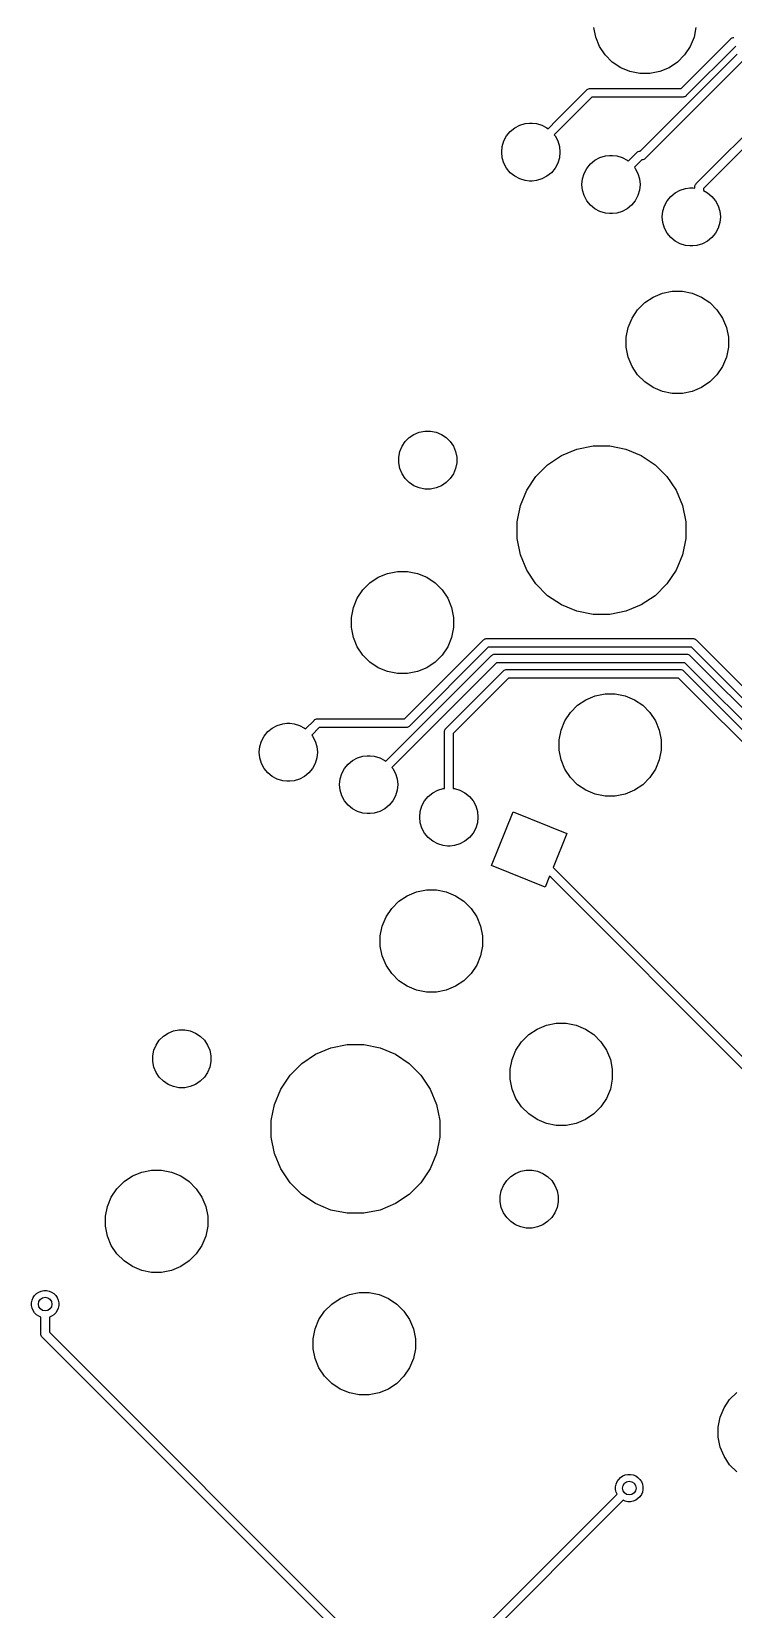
# Model space of a CAD drawing. Extents: x 0.3 to 11, y -13.3 to 4.6.
# Drawn here: x 2.954 to 3.765, y -4.232 to -2.408 of the extents above; entities that cross this region are included whole.
import ezdxf

# ---------------------------------------------------------------- set-up
doc = ezdxf.new("R2010")
doc.units = 0
doc.header["$MEASUREMENT"] = 0
doc.layers.add('BLACK', color=7, linetype='CONTINUOUS')

msp = doc.modelspace()

# ---------------------------------------------------------------- linework, layer by layer
at = {"layer": 'BLACK', "linetype": 'CONTINUOUS'}
for p, q in [((3.60615, -2.41469), (3.60388, -2.40328)), ((3.72199, -2.40328), (3.71972, -2.41469)), ((3.6106, -2.42544), (3.60615, -2.41469)), ((3.70485, -2.47374), (3.76219, -2.4164)), ((3.76797, -2.42476), (3.71063, -2.4821)), ((3.71972, -2.41469), (3.71527, -2.42544)), ((3.76219, -2.4164), (3.76235, -2.41621)), ((3.76235, -2.41621), (3.76254, -2.41605)), ((3.76254, -2.41605), (3.76311, -2.41559)), ((3.76311, -2.41559), (3.76398, -2.41512)), ((3.76398, -2.41512), (3.76492, -2.41484)), ((3.76492, -2.41484), (3.7659, -2.41474)), ((3.61706, -2.43511), (3.6106, -2.42544)), ((3.62529, -2.44333), (3.61706, -2.43511)), ((3.63496, -2.4498), (3.62529, -2.44333)), ((3.65752, -2.54635), (3.7696, -2.43428)), ((3.77538, -2.44264), (3.6633, -2.55471)), ((3.70058, -2.44333), (3.69091, -2.4498)), ((3.7088, -2.43511), (3.70058, -2.44333)), ((3.71527, -2.42544), (3.7088, -2.43511)), ((3.64571, -2.45425), (3.63496, -2.4498)), ((3.65712, -2.45652), (3.64571, -2.45425)), ((3.66875, -2.45652), (3.65712, -2.45652)), ((3.68016, -2.45425), (3.66875, -2.45652)), ((3.69091, -2.4498), (3.68016, -2.45425)), ((3.72223, -2.58369), (3.85377, -2.45215)), ((3.85955, -2.46051), (3.73059, -2.58947)), ((3.56118, -2.51018), (3.59598, -2.47538)), ((3.59598, -2.47538), (3.59614, -2.47519)), ((3.59614, -2.47519), (3.5969, -2.47456)), ((3.5969, -2.47456), (3.59777, -2.4741)), ((3.59777, -2.4741), (3.59871, -2.47381)), ((3.59871, -2.47381), (3.59944, -2.47374)), ((3.59944, -2.47374), (3.59969, -2.47372)), ((3.59969, -2.47372), (3.59993, -2.47374)), ((3.59993, -2.47374), (3.70485, -2.47374)), ((3.60176, -2.48374), (3.56825, -2.51725)), ((3.70668, -2.48374), (3.60176, -2.48374)), ((3.70692, -2.48376), (3.70668, -2.48374)), ((3.70717, -2.48374), (3.70692, -2.48376)), ((3.7079, -2.48367), (3.70717, -2.48374)), ((3.70885, -2.48338), (3.7079, -2.48367)), ((3.70972, -2.48292), (3.70885, -2.48338)), ((3.71048, -2.48229), (3.70972, -2.48292)), ((3.71063, -2.4821), (3.71048, -2.48229)), ((3.5124, -2.51939), (3.51821, -2.51628)), ((3.51821, -2.51628), (3.52452, -2.51437)), ((3.52452, -2.51437), (3.52943, -2.51389)), ((3.52943, -2.51389), (3.53272, -2.51389)), ((3.53272, -2.51389), (3.53764, -2.51437)), ((3.53764, -2.51437), (3.54395, -2.51628)), ((3.54395, -2.51628), (3.54976, -2.51939)), ((3.55097, -2.52039), (3.56118, -2.51018)), ((3.56118, -2.51018), (3.56118, -2.51018)), ((3.4981, -2.54079), (3.50001, -2.53448)), ((3.50001, -2.53448), (3.50312, -2.52867)), ((3.50312, -2.52867), (3.5073, -2.52357)), ((3.5073, -2.52357), (3.5124, -2.51939)), ((3.54976, -2.51939), (3.55097, -2.52039)), ((3.56825, -2.51725), (3.55804, -2.52746)), ((3.55804, -2.52746), (3.55904, -2.52867)), ((3.55904, -2.52867), (3.56214, -2.53448)), ((3.56214, -2.53448), (3.56406, -2.54079)), ((3.56825, -2.51725), (3.56825, -2.51725)), ((3.49745, -2.54735), (3.4981, -2.54079)), ((3.4981, -2.55391), (3.49745, -2.54735)), ((3.56406, -2.54079), (3.5647, -2.54735)), ((3.5647, -2.54735), (3.56406, -2.55391)), ((3.61093, -2.55374), (3.61724, -2.55183)), ((3.61724, -2.55183), (3.62215, -2.55135)), ((3.62215, -2.55135), (3.62544, -2.55135)), ((3.62544, -2.55135), (3.63036, -2.55183)), ((3.63036, -2.55183), (3.63666, -2.55374)), ((3.64369, -2.55785), (3.65355, -2.54799)), ((3.65355, -2.54799), (3.65371, -2.54779)), ((3.65371, -2.54779), (3.65447, -2.54717)), ((3.65447, -2.54717), (3.65534, -2.54671)), ((3.65534, -2.54671), (3.65628, -2.54642)), ((3.65628, -2.54642), (3.65677, -2.54637)), ((3.65677, -2.54637), (3.65726, -2.54632)), ((3.65726, -2.54632), (3.65751, -2.54635)), ((3.65751, -2.54635), (3.65752, -2.54635)), ((3.50001, -2.56022), (3.4981, -2.55391)), ((3.50312, -2.56603), (3.50001, -2.56022)), ((3.5073, -2.57113), (3.50312, -2.56603)), ((3.5124, -2.57531), (3.5073, -2.57113)), ((3.55486, -2.57113), (3.54976, -2.57531)), ((3.55904, -2.56603), (3.55486, -2.57113)), ((3.56214, -2.56022), (3.55904, -2.56603)), ((3.56406, -2.55391), (3.56214, -2.56022)), ((3.59273, -2.57194), (3.59584, -2.56613)), ((3.59584, -2.56613), (3.60002, -2.56103)), ((3.60002, -2.56103), (3.60511, -2.55685)), ((3.60511, -2.55685), (3.61093, -2.55374)), ((3.63666, -2.55374), (3.64248, -2.55685)), ((3.64248, -2.55685), (3.64369, -2.55785)), ((3.65933, -2.55635), (3.65076, -2.56492)), ((3.65076, -2.56492), (3.65176, -2.56613)), ((3.65176, -2.56613), (3.65486, -2.57194)), ((3.65935, -2.55635), (3.65933, -2.55635)), ((3.65959, -2.55637), (3.65935, -2.55635)), ((3.65984, -2.55635), (3.65959, -2.55637)), ((3.66058, -2.55627), (3.65984, -2.55635)), ((3.66152, -2.55599), (3.66058, -2.55627)), ((3.66239, -2.55552), (3.66152, -2.55599)), ((3.66315, -2.5549), (3.66239, -2.55552)), ((3.6633, -2.55471), (3.66315, -2.5549)), ((3.51821, -2.57842), (3.5124, -2.57531)), ((3.52452, -2.58033), (3.51821, -2.57842)), ((3.52943, -2.58082), (3.52452, -2.58033)), ((3.53272, -2.58082), (3.52943, -2.58082)), ((3.53764, -2.58033), (3.53272, -2.58082)), ((3.54395, -2.57842), (3.53764, -2.58033)), ((3.54976, -2.57531), (3.54395, -2.57842)), ((3.59017, -2.58481), (3.59082, -2.57825)), ((3.59082, -2.59137), (3.59017, -2.58481)), ((3.59082, -2.57825), (3.59273, -2.57194)), ((3.65486, -2.57194), (3.65678, -2.57825)), ((3.65678, -2.57825), (3.65742, -2.58481)), ((3.65742, -2.58481), (3.65678, -2.59137)), ((3.70365, -2.59121), (3.70995, -2.58929)), ((3.70995, -2.58929), (3.71487, -2.58881)), ((3.71487, -2.58881), (3.71816, -2.58881)), ((3.71816, -2.58881), (3.72059, -2.58905)), ((3.72057, -2.5874), (3.72066, -2.58642)), ((3.72059, -2.58765), (3.72057, -2.5874)), ((3.72059, -2.58905), (3.72059, -2.58765)), ((3.72066, -2.58642), (3.72095, -2.58548)), ((3.72095, -2.58548), (3.72134, -2.58476)), ((3.72134, -2.58476), (3.72141, -2.58461)), ((3.72141, -2.58461), (3.72204, -2.58385)), ((3.72204, -2.58385), (3.72223, -2.58369)), ((3.59273, -2.59768), (3.59082, -2.59137)), ((3.59584, -2.60349), (3.59273, -2.59768)), ((3.60002, -2.60859), (3.59584, -2.60349)), ((3.65176, -2.60349), (3.64757, -2.60859)), ((3.65486, -2.59768), (3.65176, -2.60349)), ((3.65678, -2.59137), (3.65486, -2.59768)), ((3.68545, -2.6094), (3.68856, -2.60359)), ((3.68856, -2.60359), (3.69274, -2.59849)), ((3.69274, -2.59849), (3.69783, -2.59431)), ((3.69783, -2.59431), (3.70365, -2.59121)), ((3.73059, -2.58947), (3.73059, -2.59185)), ((3.73059, -2.59185), (3.7352, -2.59431)), ((3.7352, -2.59431), (3.74029, -2.59849)), ((3.74029, -2.59849), (3.74447, -2.60359)), ((3.74447, -2.60359), (3.74758, -2.6094)), ((3.60511, -2.61277), (3.60002, -2.60859)), ((3.61093, -2.61588), (3.60511, -2.61277)), ((3.61724, -2.61779), (3.61093, -2.61588)), ((3.62215, -2.61828), (3.61724, -2.61779)), ((3.62544, -2.61828), (3.62215, -2.61828)), ((3.63036, -2.61779), (3.62544, -2.61828)), ((3.63666, -2.61588), (3.63036, -2.61779)), ((3.64248, -2.61277), (3.63666, -2.61588)), ((3.64757, -2.60859), (3.64248, -2.61277)), ((3.68289, -2.62227), (3.68353, -2.61571)), ((3.68353, -2.62883), (3.68289, -2.62227)), ((3.68353, -2.61571), (3.68545, -2.6094)), ((3.74758, -2.6094), (3.74949, -2.61571)), ((3.74949, -2.61571), (3.75014, -2.62227)), ((3.75014, -2.62227), (3.74949, -2.62883)), ((3.68545, -2.63514), (3.68353, -2.62883)), ((3.68856, -2.64095), (3.68545, -2.63514)), ((3.69274, -2.64605), (3.68856, -2.64095)), ((3.74447, -2.64095), (3.74029, -2.64605)), ((3.74758, -2.63514), (3.74447, -2.64095)), ((3.74949, -2.62883), (3.74758, -2.63514)), ((3.69783, -2.65023), (3.69274, -2.64605)), ((3.70365, -2.65334), (3.69783, -2.65023)), ((3.70995, -2.65525), (3.70365, -2.65334)), ((3.71487, -2.65574), (3.70995, -2.65525)), ((3.71816, -2.65574), (3.71487, -2.65574)), ((3.72307, -2.65525), (3.71816, -2.65574)), ((3.72938, -2.65334), (3.72307, -2.65525)), ((3.7352, -2.65023), (3.72938, -2.65334)), ((3.74029, -2.64605), (3.7352, -2.65023)), ((3.66275, -2.72129), (3.67243, -2.71482)), ((3.67243, -2.71482), (3.68317, -2.71037)), ((3.68317, -2.71037), (3.69458, -2.7081)), ((3.69458, -2.7081), (3.70622, -2.7081)), ((3.70622, -2.7081), (3.71763, -2.71037)), ((3.71763, -2.71037), (3.72837, -2.71482)), ((3.72837, -2.71482), (3.73804, -2.72129)), ((3.64807, -2.73918), (3.65453, -2.72951)), ((3.65453, -2.72951), (3.66275, -2.72129)), ((3.73804, -2.72129), (3.74627, -2.72951)), ((3.74627, -2.72951), (3.75273, -2.73918)), ((3.64134, -2.76134), (3.64361, -2.74993)), ((3.64361, -2.74993), (3.64807, -2.73918)), ((3.75273, -2.73918), (3.75719, -2.74993)), ((3.75719, -2.74993), (3.75945, -2.76134)), ((3.64134, -2.77297), (3.64134, -2.76134)), ((3.75945, -2.76134), (3.75945, -2.77297)), ((3.64361, -2.78438), (3.64134, -2.77297)), ((3.64807, -2.79513), (3.64361, -2.78438)), ((3.75719, -2.78438), (3.75273, -2.79513)), ((3.75945, -2.77297), (3.75719, -2.78438)), ((3.65453, -2.8048), (3.64807, -2.79513)), ((3.66275, -2.81303), (3.65453, -2.8048)), ((3.74627, -2.8048), (3.73804, -2.81303)), ((3.75273, -2.79513), (3.74627, -2.8048)), ((3.67243, -2.81949), (3.66275, -2.81303)), ((3.68317, -2.82394), (3.67243, -2.81949)), ((3.69458, -2.82621), (3.68317, -2.82394)), ((3.70622, -2.82621), (3.69458, -2.82621)), ((3.71763, -2.82394), (3.70622, -2.82621)), ((3.72837, -2.81949), (3.71763, -2.82394)), ((3.73804, -2.81303), (3.72837, -2.81949)), ((3.38586, -2.88188), (3.39052, -2.87722)), ((3.39052, -2.87722), (3.39601, -2.87355)), ((3.39601, -2.87355), (3.40211, -2.87102)), ((3.40211, -2.87102), (3.40858, -2.86974)), ((3.40858, -2.86974), (3.41518, -2.86974)), ((3.41518, -2.86974), (3.42165, -2.87102)), ((3.42165, -2.87102), (3.42775, -2.87355)), ((3.42775, -2.87355), (3.43323, -2.87722)), ((3.43323, -2.87722), (3.4379, -2.88188)), ((3.37838, -2.89994), (3.37967, -2.89347)), ((3.37967, -2.89347), (3.38219, -2.88737)), ((3.38219, -2.88737), (3.38586, -2.88188)), ((3.4379, -2.88188), (3.44157, -2.88737)), ((3.44157, -2.88737), (3.44409, -2.89347)), ((3.44409, -2.89347), (3.44538, -2.89994)), ((3.55053, -2.90867), (3.56649, -2.898)), ((3.56649, -2.898), (3.58422, -2.89066)), ((3.58422, -2.89066), (3.60305, -2.88691)), ((3.60305, -2.88691), (3.62224, -2.88691)), ((3.62224, -2.88691), (3.64107, -2.89066)), ((3.64107, -2.89066), (3.6588, -2.898)), ((3.6588, -2.898), (3.67476, -2.90867)), ((3.37838, -2.90654), (3.37838, -2.89994)), ((3.37967, -2.91301), (3.37838, -2.90654)), ((3.38219, -2.9191), (3.37967, -2.91301)), ((3.44409, -2.91301), (3.44157, -2.9191)), ((3.44538, -2.90654), (3.44409, -2.91301)), ((3.44538, -2.89994), (3.44538, -2.90654)), ((3.53696, -2.92224), (3.55053, -2.90867)), ((3.67476, -2.90867), (3.68833, -2.92224)), ((3.38586, -2.92459), (3.38219, -2.9191)), ((3.39052, -2.92926), (3.38586, -2.92459)), ((3.39601, -2.93292), (3.39052, -2.92926)), ((3.40211, -2.93545), (3.39601, -2.93292)), ((3.40858, -2.93674), (3.40211, -2.93545)), ((3.42165, -2.93545), (3.41518, -2.93674)), ((3.42775, -2.93292), (3.42165, -2.93545)), ((3.43323, -2.92926), (3.42775, -2.93292)), ((3.4379, -2.92459), (3.43323, -2.92926)), ((3.44157, -2.9191), (3.4379, -2.92459)), ((3.5263, -2.9382), (3.53696, -2.92224)), ((3.68833, -2.92224), (3.699, -2.9382)), ((3.41518, -2.93674), (3.40858, -2.93674)), ((3.51895, -2.95593), (3.5263, -2.9382)), ((3.699, -2.9382), (3.70634, -2.95593)), ((3.51521, -2.97476), (3.51895, -2.95593)), ((3.70634, -2.95593), (3.71009, -2.97476)), ((3.51521, -2.99395), (3.51521, -2.97476)), ((3.71009, -2.97476), (3.71009, -2.99395)), ((3.51895, -3.01277), (3.51521, -2.99395)), ((3.71009, -2.99395), (3.70634, -3.01277)), ((3.5263, -3.03051), (3.51895, -3.01277)), ((3.70634, -3.01277), (3.699, -3.03051)), ((3.33684, -3.05338), (3.34507, -3.04515)), ((3.34507, -3.04515), (3.35474, -3.03869)), ((3.35474, -3.03869), (3.36549, -3.03424)), ((3.36549, -3.03424), (3.3769, -3.03197)), ((3.3769, -3.03197), (3.38853, -3.03197)), ((3.38853, -3.03197), (3.39994, -3.03424)), ((3.39994, -3.03424), (3.41069, -3.03869)), ((3.41069, -3.03869), (3.42036, -3.04515)), ((3.42036, -3.04515), (3.42859, -3.05338)), ((3.53696, -3.04647), (3.5263, -3.03051)), ((3.699, -3.03051), (3.68833, -3.04647)), ((3.32593, -3.0738), (3.33038, -3.06305)), ((3.33038, -3.06305), (3.33684, -3.05338)), ((3.42859, -3.05338), (3.43505, -3.06305)), ((3.43505, -3.06305), (3.4395, -3.0738)), ((3.55053, -3.06004), (3.53696, -3.04647)), ((3.56649, -3.0707), (3.55053, -3.06004)), ((3.67476, -3.06004), (3.6588, -3.0707)), ((3.68833, -3.04647), (3.67476, -3.06004)), ((3.32366, -3.08521), (3.32593, -3.0738)), ((3.4395, -3.0738), (3.44177, -3.08521)), ((3.58422, -3.07805), (3.56649, -3.0707)), ((3.60305, -3.08179), (3.58422, -3.07805)), ((3.62224, -3.08179), (3.60305, -3.08179)), ((3.64107, -3.07805), (3.62224, -3.08179)), ((3.6588, -3.0707), (3.64107, -3.07805)), ((3.32366, -3.09684), (3.32366, -3.08521)), ((3.32593, -3.10825), (3.32366, -3.09684)), ((3.44177, -3.09684), (3.4395, -3.10825)), ((3.44177, -3.08521), (3.44177, -3.09684)), ((3.33038, -3.119), (3.32593, -3.10825)), ((3.38497, -3.20245), (3.47613, -3.11128)), ((3.4395, -3.10825), (3.43505, -3.119)), ((3.47613, -3.11128), (3.47629, -3.11109)), ((3.47629, -3.11109), (3.47705, -3.11047)), ((3.47705, -3.11047), (3.47792, -3.11)), ((3.47792, -3.11), (3.47886, -3.10972)), ((3.47886, -3.10972), (3.4796, -3.10964)), ((3.4796, -3.10964), (3.47984, -3.10962)), ((3.4796, -3.10964), (3.4796, -3.10964)), ((3.47984, -3.10962), (3.48009, -3.10964)), ((3.48009, -3.10964), (3.7185, -3.10964)), ((3.7185, -3.10964), (3.71874, -3.10962)), ((3.71874, -3.10962), (3.71899, -3.10964)), ((3.71899, -3.10964), (3.71972, -3.10972)), ((3.71972, -3.10972), (3.72067, -3.11)), ((3.72067, -3.11), (3.72154, -3.11047)), ((3.72154, -3.11047), (3.7223, -3.11109)), ((3.7223, -3.11109), (3.72245, -3.11128)), ((3.72245, -3.11128), (4.1616, -3.55043)), ((3.33684, -3.12867), (3.33038, -3.119)), ((3.34507, -3.1369), (3.33684, -3.12867)), ((3.37368, -3.2412), (3.48572, -3.12916)), ((3.48191, -3.11964), (3.39075, -3.21081)), ((3.42859, -3.12867), (3.42036, -3.1369)), ((3.43505, -3.119), (3.42859, -3.12867)), ((3.71667, -3.11964), (3.48191, -3.11964)), ((3.48572, -3.12916), (3.48588, -3.12897)), ((3.48588, -3.12897), (3.48664, -3.12834)), ((3.48664, -3.12834), (3.48751, -3.12788)), ((3.48751, -3.12788), (3.48845, -3.12759)), ((3.48845, -3.12759), (3.48919, -3.12752)), ((3.48919, -3.12752), (3.48943, -3.1275)), ((3.48943, -3.1275), (3.48968, -3.12752)), ((3.48968, -3.12752), (3.7111, -3.12752)), ((3.7111, -3.12752), (3.71134, -3.1275)), ((3.71134, -3.1275), (3.71159, -3.12752)), ((3.71159, -3.12752), (3.71232, -3.12759)), ((3.71232, -3.12759), (3.71326, -3.12788)), ((3.71326, -3.12788), (3.71413, -3.12834)), ((3.71413, -3.12834), (3.71489, -3.12897)), ((3.71489, -3.12897), (3.71505, -3.12916)), ((3.71505, -3.12916), (4.1542, -3.56831)), ((4.15582, -3.55879), (3.71667, -3.11964)), ((3.35474, -3.14336), (3.34507, -3.1369)), ((3.36549, -3.14781), (3.35474, -3.14336)), ((3.3769, -3.15008), (3.36549, -3.14781)), ((3.38853, -3.15008), (3.3769, -3.15008)), ((3.4915, -3.13752), (3.38075, -3.24827)), ((3.39994, -3.14781), (3.38853, -3.15008)), ((3.41069, -3.14336), (3.39994, -3.14781)), ((3.42036, -3.1369), (3.41069, -3.14336)), ((3.43294, -3.21354), (3.49944, -3.14703)), ((3.70927, -3.13752), (3.4915, -3.13752)), ((3.49944, -3.14703), (3.4996, -3.14684)), ((3.4996, -3.14684), (3.50036, -3.14622)), ((3.50036, -3.14622), (3.50123, -3.14575)), ((3.50123, -3.14575), (3.50217, -3.14547)), ((3.50217, -3.14547), (3.5029, -3.14539)), ((3.5029, -3.14539), (3.50315, -3.14537)), ((3.5029, -3.14539), (3.5029, -3.14539)), ((3.50315, -3.14537), (3.50339, -3.14539)), ((3.50339, -3.14539), (3.70369, -3.14539)), ((3.70369, -3.14539), (3.70394, -3.14537)), ((3.70394, -3.14537), (3.70418, -3.14539)), ((3.70418, -3.14539), (3.70492, -3.14547)), ((3.70492, -3.14547), (3.70586, -3.14575)), ((3.70586, -3.14575), (3.70673, -3.14622)), ((3.70673, -3.14622), (3.70749, -3.14684)), ((3.70749, -3.14684), (3.70765, -3.14703)), ((3.70765, -3.14703), (4.1468, -3.58618)), ((4.14842, -3.57667), (3.70927, -3.13752)), ((3.50522, -3.15539), (3.4413, -3.21932)), ((3.70187, -3.15539), (3.50522, -3.15539)), ((4.14101, -3.59454), (3.70187, -3.15539)), ((3.57688, -3.19495), (3.58511, -3.18672)), ((3.58511, -3.18672), (3.59478, -3.18026)), ((3.59478, -3.18026), (3.60553, -3.17581)), ((3.60553, -3.17581), (3.61694, -3.17354)), ((3.61694, -3.17354), (3.62857, -3.17354)), ((3.62857, -3.17354), (3.63998, -3.17581)), ((3.63998, -3.17581), (3.65073, -3.18026)), ((3.65073, -3.18026), (3.6604, -3.18672)), ((3.6604, -3.18672), (3.66862, -3.19495)), ((3.23799, -3.20985), (3.2443, -3.20793)), ((3.2443, -3.20793), (3.24922, -3.20745)), ((3.24922, -3.20745), (3.2525, -3.20745)), ((3.2525, -3.20745), (3.25742, -3.20793)), ((3.25742, -3.20793), (3.26373, -3.20985)), ((3.27075, -3.21395), (3.28062, -3.20409)), ((3.28062, -3.20409), (3.28077, -3.2039)), ((3.28077, -3.2039), (3.28153, -3.20327)), ((3.28153, -3.20327), (3.2824, -3.20281)), ((3.2824, -3.20281), (3.28334, -3.20252)), ((3.28334, -3.20252), (3.28392, -3.20247)), ((3.28392, -3.20247), (3.28432, -3.20243)), ((3.28432, -3.20243), (3.28457, -3.20245)), ((3.28457, -3.20245), (3.38497, -3.20245)), ((3.56597, -3.21537), (3.57042, -3.20462)), ((3.57042, -3.20462), (3.57688, -3.19495)), ((3.66862, -3.19495), (3.67509, -3.20462)), ((3.67509, -3.20462), (3.67954, -3.21537)), ((3.21979, -3.22805), (3.2229, -3.22223)), ((3.2229, -3.22223), (3.22708, -3.21714)), ((3.22708, -3.21714), (3.23218, -3.21295)), ((3.23218, -3.21295), (3.23799, -3.20985)), ((3.26373, -3.20985), (3.26954, -3.21295)), ((3.26954, -3.21295), (3.27075, -3.21395)), ((3.2864, -3.21245), (3.27783, -3.22102)), ((3.27783, -3.22102), (3.27882, -3.22223)), ((3.27882, -3.22223), (3.28193, -3.22805)), ((3.38679, -3.21245), (3.2864, -3.21245)), ((3.38704, -3.21247), (3.38679, -3.21245)), ((3.38728, -3.21245), (3.38704, -3.21247)), ((3.38802, -3.21238), (3.38728, -3.21245)), ((3.38896, -3.21209), (3.38802, -3.21238)), ((3.38983, -3.21163), (3.38896, -3.21209)), ((3.39059, -3.211), (3.38983, -3.21163)), ((3.39075, -3.21081), (3.39059, -3.211)), ((3.43127, -3.21725), (3.43137, -3.21627)), ((3.4313, -3.21749), (3.43127, -3.21725)), ((3.4313, -3.26826), (3.4313, -3.21749)), ((3.43137, -3.21627), (3.43166, -3.21532)), ((3.43166, -3.21532), (3.43194, -3.2148)), ((3.43194, -3.2148), (3.43212, -3.21445)), ((3.43212, -3.21445), (3.43274, -3.21369)), ((3.43274, -3.21369), (3.43294, -3.21354)), ((3.4413, -3.21932), (3.4413, -3.2827)), ((3.5637, -3.22678), (3.56597, -3.21537)), ((3.5637, -3.23841), (3.5637, -3.22678)), ((3.67954, -3.21537), (3.68181, -3.22678)), ((3.68181, -3.22678), (3.68181, -3.23841)), ((3.21723, -3.24091), (3.21788, -3.23435)), ((3.21788, -3.24747), (3.21723, -3.24091)), ((3.21788, -3.23435), (3.21979, -3.22805)), ((3.28193, -3.22805), (3.28384, -3.23435)), ((3.28384, -3.23435), (3.28449, -3.24091)), ((3.28449, -3.24091), (3.28384, -3.24747)), ((3.33071, -3.24731), (3.33702, -3.24539)), ((3.33702, -3.24539), (3.34193, -3.24491)), ((3.34193, -3.24491), (3.34522, -3.24491)), ((3.34522, -3.24491), (3.35014, -3.24539)), ((3.35014, -3.24539), (3.35645, -3.24731)), ((3.36347, -3.25141), (3.37368, -3.2412)), ((3.37368, -3.2412), (3.37368, -3.2412)), ((3.56597, -3.24982), (3.5637, -3.23841)), ((3.68181, -3.23841), (3.67954, -3.24982)), ((3.21979, -3.25378), (3.21788, -3.24747)), ((3.2229, -3.2596), (3.21979, -3.25378)), ((3.22708, -3.26469), (3.2229, -3.2596)), ((3.27882, -3.2596), (3.27464, -3.26469)), ((3.28193, -3.25378), (3.27882, -3.2596)), ((3.28384, -3.24747), (3.28193, -3.25378)), ((3.31251, -3.26551), (3.31562, -3.25969)), ((3.31562, -3.25969), (3.3198, -3.2546)), ((3.3198, -3.2546), (3.3249, -3.25042)), ((3.3249, -3.25042), (3.33071, -3.24731)), ((3.35645, -3.24731), (3.36226, -3.25042)), ((3.36226, -3.25042), (3.36347, -3.25141)), ((3.38075, -3.24827), (3.37054, -3.25848)), ((3.37054, -3.25848), (3.37154, -3.25969)), ((3.37154, -3.25969), (3.37465, -3.26551)), ((3.38075, -3.24827), (3.38075, -3.24827)), ((3.57042, -3.26056), (3.56597, -3.24982)), ((3.57688, -3.27024), (3.57042, -3.26056)), ((3.67509, -3.26056), (3.66862, -3.27024)), ((3.67954, -3.24982), (3.67509, -3.26056)), ((3.23218, -3.26887), (3.22708, -3.26469)), ((3.23799, -3.27198), (3.23218, -3.26887)), ((3.2443, -3.27389), (3.23799, -3.27198)), ((3.24922, -3.27438), (3.2443, -3.27389)), ((3.2525, -3.27438), (3.24922, -3.27438)), ((3.25742, -3.27389), (3.2525, -3.27438)), ((3.26373, -3.27198), (3.25742, -3.27389)), ((3.26954, -3.26887), (3.26373, -3.27198)), ((3.27464, -3.26469), (3.26954, -3.26887)), ((3.30995, -3.27837), (3.3106, -3.27181)), ((3.3106, -3.28493), (3.30995, -3.27837)), ((3.3106, -3.27181), (3.31251, -3.26551)), ((3.37465, -3.26551), (3.37656, -3.27181)), ((3.37656, -3.27181), (3.37721, -3.27837)), ((3.37721, -3.27837), (3.37656, -3.28493)), ((3.4313, -3.2827), (3.4313, -3.26826)), ((3.4313, -3.26826), (3.4313, -3.26826)), ((3.58511, -3.27846), (3.57688, -3.27024)), ((3.59478, -3.28493), (3.58511, -3.27846)), ((3.6604, -3.27846), (3.65073, -3.28493)), ((3.66862, -3.27024), (3.6604, -3.27846)), ((3.31251, -3.29124), (3.3106, -3.28493)), ((3.31562, -3.29706), (3.31251, -3.29124)), ((3.3198, -3.30215), (3.31562, -3.29706)), ((3.37154, -3.29706), (3.36736, -3.30215)), ((3.37465, -3.29124), (3.37154, -3.29706)), ((3.37656, -3.28493), (3.37465, -3.29124)), ((3.40523, -3.30297), (3.40834, -3.29715)), ((3.40834, -3.29715), (3.41252, -3.29206)), ((3.41252, -3.29206), (3.41762, -3.28788)), ((3.41762, -3.28788), (3.42343, -3.28477)), ((3.42343, -3.28477), (3.42974, -3.28285)), ((3.42974, -3.28285), (3.4313, -3.2827)), ((3.4413, -3.2827), (3.44286, -3.28285)), ((3.44286, -3.28285), (3.44917, -3.28477)), ((3.44917, -3.28477), (3.45498, -3.28788)), ((3.45498, -3.28788), (3.46007, -3.29206)), ((3.46007, -3.29206), (3.46426, -3.29715)), ((3.46426, -3.29715), (3.46736, -3.30297)), ((3.60553, -3.28938), (3.59478, -3.28493)), ((3.61694, -3.29165), (3.60553, -3.28938)), ((3.62857, -3.29165), (3.61694, -3.29165)), ((3.63998, -3.28938), (3.62857, -3.29165)), ((3.65073, -3.28493), (3.63998, -3.28938)), ((3.3249, -3.30633), (3.3198, -3.30215)), ((3.33071, -3.30944), (3.3249, -3.30633)), ((3.33702, -3.31135), (3.33071, -3.30944)), ((3.34193, -3.31184), (3.33702, -3.31135)), ((3.34522, -3.31184), (3.34193, -3.31184)), ((3.35014, -3.31135), (3.34522, -3.31184)), ((3.35645, -3.30944), (3.35014, -3.31135)), ((3.36226, -3.30633), (3.35645, -3.30944)), ((3.36736, -3.30215), (3.36226, -3.30633)), ((3.40267, -3.31584), (3.40332, -3.30927)), ((3.40332, -3.3224), (3.40267, -3.31584)), ((3.40332, -3.30927), (3.40523, -3.30297)), ((3.46736, -3.30297), (3.46928, -3.30927)), ((3.46928, -3.30927), (3.46992, -3.31584)), ((3.46992, -3.31584), (3.46928, -3.3224)), ((3.48545, -3.37179), (3.51052, -3.30973)), ((3.51052, -3.30973), (3.57258, -3.3348)), ((3.40523, -3.3287), (3.40332, -3.3224)), ((3.40834, -3.33452), (3.40523, -3.3287)), ((3.41252, -3.33961), (3.40834, -3.33452)), ((3.46426, -3.33452), (3.46007, -3.33961)), ((3.46736, -3.3287), (3.46426, -3.33452)), ((3.46928, -3.3224), (3.46736, -3.3287)), ((3.57258, -3.3348), (3.55676, -3.37397)), ((3.41762, -3.34379), (3.41252, -3.33961)), ((3.42343, -3.3469), (3.41762, -3.34379)), ((3.42974, -3.34882), (3.42343, -3.3469)), ((3.43465, -3.3493), (3.42974, -3.34882)), ((3.43794, -3.3493), (3.43465, -3.3493)), ((3.44286, -3.34882), (3.43794, -3.3493)), ((3.44917, -3.3469), (3.44286, -3.34882)), ((3.45498, -3.34379), (3.44917, -3.3469)), ((3.46007, -3.33961), (3.45498, -3.34379)), ((3.54751, -3.39686), (3.48545, -3.37179)), ((3.55269, -3.38404), (3.54751, -3.39686)), ((3.55414, -3.3855), (3.55269, -3.38404)), ((3.78107, -3.61242), (3.55414, -3.3855)), ((3.55414, -3.3855), (3.55414, -3.3855)), ((3.55676, -3.37397), (3.56121, -3.37842)), ((3.56121, -3.37842), (3.56122, -3.37842)), ((3.56122, -3.37842), (3.78685, -3.60406)), ((3.37852, -3.41323), (3.38819, -3.40676)), ((3.38819, -3.40676), (3.39894, -3.40231)), ((3.39894, -3.40231), (3.41035, -3.40004)), ((3.41035, -3.40004), (3.42198, -3.40004)), ((3.42198, -3.40004), (3.43339, -3.40231)), ((3.43339, -3.40231), (3.44414, -3.40676)), ((3.44414, -3.40676), (3.45381, -3.41323)), ((3.36383, -3.43112), (3.3703, -3.42145)), ((3.3703, -3.42145), (3.37852, -3.41323)), ((3.45381, -3.41323), (3.46204, -3.42145)), ((3.46204, -3.42145), (3.4685, -3.43112)), ((3.35711, -3.45328), (3.35938, -3.44187)), ((3.35938, -3.44187), (3.36383, -3.43112)), ((3.4685, -3.43112), (3.47295, -3.44187)), ((3.47295, -3.44187), (3.47522, -3.45328)), ((3.35711, -3.46491), (3.35711, -3.45328)), ((3.47522, -3.45328), (3.47522, -3.46491)), ((3.35938, -3.47632), (3.35711, -3.46491)), ((3.36383, -3.48707), (3.35938, -3.47632)), ((3.47295, -3.47632), (3.4685, -3.48707)), ((3.47522, -3.46491), (3.47295, -3.47632)), ((3.3703, -3.49674), (3.36383, -3.48707)), ((3.37852, -3.50497), (3.3703, -3.49674)), ((3.46204, -3.49674), (3.45381, -3.50497)), ((3.4685, -3.48707), (3.46204, -3.49674)), ((3.38819, -3.51143), (3.37852, -3.50497)), ((3.39894, -3.51588), (3.38819, -3.51143)), ((3.41035, -3.51815), (3.39894, -3.51588)), ((3.42198, -3.51815), (3.41035, -3.51815)), ((3.43339, -3.51588), (3.42198, -3.51815)), ((3.44414, -3.51143), (3.43339, -3.51588)), ((3.45381, -3.50497), (3.44414, -3.51143)), ((3.54901, -3.55636), (3.56042, -3.55409)), ((3.56042, -3.55409), (3.57205, -3.55409)), ((3.57205, -3.55409), (3.58346, -3.55636)), ((3.09796, -3.57931), (3.10162, -3.57382)), ((3.10162, -3.57382), (3.10629, -3.56916)), ((3.10629, -3.56916), (3.11178, -3.56549)), ((3.11178, -3.56549), (3.11787, -3.56296)), ((3.11787, -3.56296), (3.12435, -3.56168)), ((3.12435, -3.56168), (3.13095, -3.56168)), ((3.13095, -3.56168), (3.13742, -3.56296)), ((3.13742, -3.56296), (3.14351, -3.56549)), ((3.14351, -3.56549), (3.149, -3.56916)), ((3.149, -3.56916), (3.15367, -3.57382)), ((3.15367, -3.57382), (3.15733, -3.57931)), ((3.52037, -3.5755), (3.52859, -3.56728)), ((3.52859, -3.56728), (3.53826, -3.56081)), ((3.53826, -3.56081), (3.54901, -3.55636)), ((3.58346, -3.55636), (3.59421, -3.56081)), ((3.59421, -3.56081), (3.60388, -3.56728)), ((3.60388, -3.56728), (3.61211, -3.5755)), ((3.09415, -3.59188), (3.09543, -3.58541)), ((3.09415, -3.59848), (3.09415, -3.59188)), ((3.09543, -3.58541), (3.09796, -3.57931)), ((3.15733, -3.57931), (3.15986, -3.58541)), ((3.15986, -3.58541), (3.16115, -3.59188)), ((3.16115, -3.59188), (3.16115, -3.59848)), ((3.2663, -3.60061), (3.28226, -3.58994)), ((3.28226, -3.58994), (3.29999, -3.5826)), ((3.29999, -3.5826), (3.31882, -3.57885)), ((3.31882, -3.57885), (3.33801, -3.57885)), ((3.33801, -3.57885), (3.35684, -3.5826)), ((3.35684, -3.5826), (3.37457, -3.58994)), ((3.37457, -3.58994), (3.39053, -3.60061)), ((3.50945, -3.59592), (3.5139, -3.58517)), ((3.5139, -3.58517), (3.52037, -3.5755)), ((3.61211, -3.5755), (3.61857, -3.58517)), ((3.61857, -3.58517), (3.62302, -3.59592)), ((3.09543, -3.60495), (3.09415, -3.59848)), ((3.09796, -3.61105), (3.09543, -3.60495)), ((3.15986, -3.60495), (3.15733, -3.61105)), ((3.16115, -3.59848), (3.15986, -3.60495)), ((3.25273, -3.61418), (3.2663, -3.60061)), ((3.39053, -3.60061), (3.4041, -3.61418)), ((3.50718, -3.60733), (3.50945, -3.59592)), ((3.50718, -3.61896), (3.50718, -3.60733)), ((3.62302, -3.59592), (3.62529, -3.60733)), ((3.62529, -3.60733), (3.62529, -3.61896)), ((3.10162, -3.61653), (3.09796, -3.61105)), ((3.10629, -3.6212), (3.10162, -3.61653)), ((3.11178, -3.62486), (3.10629, -3.6212)), ((3.11787, -3.62739), (3.11178, -3.62486)), ((3.12435, -3.62868), (3.11787, -3.62739)), ((3.13095, -3.62868), (3.12435, -3.62868)), ((3.13742, -3.62739), (3.13095, -3.62868)), ((3.14351, -3.62486), (3.13742, -3.62739)), ((3.149, -3.6212), (3.14351, -3.62486)), ((3.15367, -3.61653), (3.149, -3.6212)), ((3.15733, -3.61105), (3.15367, -3.61653)), ((3.24206, -3.63014), (3.25273, -3.61418)), ((3.4041, -3.61418), (3.41477, -3.63014)), ((3.50945, -3.63037), (3.50718, -3.61896)), ((3.62529, -3.61896), (3.62302, -3.63037)), ((3.23472, -3.64787), (3.24206, -3.63014)), ((3.41477, -3.63014), (3.42211, -3.64787)), ((3.5139, -3.64112), (3.50945, -3.63037)), ((3.52037, -3.65079), (3.5139, -3.64112)), ((3.61857, -3.64112), (3.61211, -3.65079)), ((3.62302, -3.63037), (3.61857, -3.64112)), ((3.23097, -3.6667), (3.23472, -3.64787)), ((3.42211, -3.64787), (3.42586, -3.6667)), ((3.52859, -3.65902), (3.52037, -3.65079)), ((3.53826, -3.66548), (3.52859, -3.65902)), ((3.60388, -3.65902), (3.59421, -3.66548)), ((3.61211, -3.65079), (3.60388, -3.65902)), ((3.23097, -3.68589), (3.23097, -3.6667)), ((3.42586, -3.6667), (3.42586, -3.68589)), ((3.54901, -3.66993), (3.53826, -3.66548)), ((3.56042, -3.6722), (3.54901, -3.66993)), ((3.57205, -3.6722), (3.56042, -3.6722)), ((3.58346, -3.66993), (3.57205, -3.6722)), ((3.59421, -3.66548), (3.58346, -3.66993)), ((3.23472, -3.70472), (3.23097, -3.68589)), ((3.42586, -3.68589), (3.42211, -3.70472)), ((3.24206, -3.72245), (3.23472, -3.70472)), ((3.42211, -3.70472), (3.41477, -3.72245)), ((3.05261, -3.74532), (3.06084, -3.73709)), ((3.06084, -3.73709), (3.07051, -3.73063)), ((3.07051, -3.73063), (3.08126, -3.72618)), ((3.08126, -3.72618), (3.09267, -3.72391)), ((3.09267, -3.72391), (3.1043, -3.72391)), ((3.1043, -3.72391), (3.11571, -3.72618)), ((3.11571, -3.72618), (3.12646, -3.73063)), ((3.12646, -3.73063), (3.13613, -3.73709)), ((3.13613, -3.73709), (3.14435, -3.74532)), ((3.25273, -3.73841), (3.24206, -3.72245)), ((3.41477, -3.72245), (3.4041, -3.73841)), ((3.49949, -3.74154), (3.50316, -3.73605)), ((3.50316, -3.73605), (3.50783, -3.73139)), ((3.50783, -3.73139), (3.51331, -3.72772)), ((3.51331, -3.72772), (3.51941, -3.7252)), ((3.51941, -3.7252), (3.52588, -3.72391)), ((3.52588, -3.72391), (3.53248, -3.72391)), ((3.53248, -3.72391), (3.53895, -3.7252)), ((3.53895, -3.7252), (3.54505, -3.72772)), ((3.54505, -3.72772), (3.55054, -3.73139)), ((3.55054, -3.73139), (3.5552, -3.73605)), ((3.5552, -3.73605), (3.55887, -3.74154)), ((3.0417, -3.76574), (3.04615, -3.75499)), ((3.04615, -3.75499), (3.05261, -3.74532)), ((3.14435, -3.74532), (3.15082, -3.75499)), ((3.15082, -3.75499), (3.15527, -3.76574)), ((3.2663, -3.75198), (3.25273, -3.73841)), ((3.28226, -3.76264), (3.2663, -3.75198)), ((3.39053, -3.75198), (3.37457, -3.76264)), ((3.4041, -3.73841), (3.39053, -3.75198)), ((3.49568, -3.75411), (3.49697, -3.74764)), ((3.49568, -3.76071), (3.49568, -3.75411)), ((3.49697, -3.74764), (3.49949, -3.74154)), ((3.55887, -3.74154), (3.56139, -3.74764)), ((3.56139, -3.74764), (3.56268, -3.75411)), ((3.56268, -3.75411), (3.56268, -3.76071)), ((3.03943, -3.77715), (3.0417, -3.76574)), ((3.15527, -3.76574), (3.15754, -3.77715)), ((3.29999, -3.76999), (3.28226, -3.76264)), ((3.31882, -3.77373), (3.29999, -3.76999)), ((3.33801, -3.77373), (3.31882, -3.77373)), ((3.35684, -3.76999), (3.33801, -3.77373)), ((3.37457, -3.76264), (3.35684, -3.76999)), ((3.49697, -3.76718), (3.49568, -3.76071)), ((3.49949, -3.77328), (3.49697, -3.76718)), ((3.50316, -3.77876), (3.49949, -3.77328)), ((3.55887, -3.77328), (3.5552, -3.77876)), ((3.56139, -3.76718), (3.55887, -3.77328)), ((3.56268, -3.76071), (3.56139, -3.76718)), ((3.03943, -3.78878), (3.03943, -3.77715)), ((3.0417, -3.80019), (3.03943, -3.78878)), ((3.15754, -3.78878), (3.15527, -3.80019)), ((3.15754, -3.77715), (3.15754, -3.78878)), ((3.50783, -3.78343), (3.50316, -3.77876)), ((3.51331, -3.7871), (3.50783, -3.78343)), ((3.51941, -3.78962), (3.51331, -3.7871)), ((3.52588, -3.79091), (3.51941, -3.78962)), ((3.53248, -3.79091), (3.52588, -3.79091)), ((3.53895, -3.78962), (3.53248, -3.79091)), ((3.54505, -3.7871), (3.53895, -3.78962)), ((3.55054, -3.78343), (3.54505, -3.7871)), ((3.5552, -3.77876), (3.55054, -3.78343)), ((3.04615, -3.81094), (3.0417, -3.80019)), ((3.05261, -3.82061), (3.04615, -3.81094)), ((3.15082, -3.81094), (3.14435, -3.82061)), ((3.15527, -3.80019), (3.15082, -3.81094)), ((3.06084, -3.82884), (3.05261, -3.82061)), ((3.07051, -3.8353), (3.06084, -3.82884)), ((3.13613, -3.82884), (3.12646, -3.8353)), ((3.14435, -3.82061), (3.13613, -3.82884)), ((3.08126, -3.83975), (3.07051, -3.8353)), ((3.09267, -3.84202), (3.08126, -3.83975)), ((3.1043, -3.84202), (3.09267, -3.84202)), ((3.11571, -3.83975), (3.1043, -3.84202)), ((3.12646, -3.8353), (3.11571, -3.83975)), ((2.95965, -3.86651), (2.96223, -3.86478)), ((2.96223, -3.86478), (2.96509, -3.8636)), ((2.96509, -3.8636), (2.96813, -3.86299)), ((2.96813, -3.86299), (2.97124, -3.86299)), ((2.97124, -3.86299), (2.97428, -3.8636)), ((2.97428, -3.8636), (2.97714, -3.86478)), ((2.97714, -3.86478), (2.97972, -3.86651)), ((3.32129, -3.86775), (3.3327, -3.86548)), ((3.3327, -3.86548), (3.34434, -3.86548)), ((3.34434, -3.86548), (3.35575, -3.86775)), ((2.95394, -3.87719), (2.95454, -3.87415)), ((2.95394, -3.88029), (2.95394, -3.87719)), ((2.95454, -3.88333), (2.95394, -3.88029)), ((2.95454, -3.87415), (2.95573, -3.87128)), ((2.95573, -3.8862), (2.95454, -3.88333)), ((2.95573, -3.87128), (2.95745, -3.8687)), ((2.95745, -3.8687), (2.95965, -3.86651)), ((2.97972, -3.86651), (2.98192, -3.8687)), ((2.98192, -3.8687), (2.98364, -3.87128)), ((2.98364, -3.87128), (2.98483, -3.87415)), ((2.98483, -3.88333), (2.98364, -3.8862)), ((2.98483, -3.87415), (2.98543, -3.87719)), ((2.98543, -3.88029), (2.98483, -3.88333)), ((2.98543, -3.87719), (2.98543, -3.88029)), ((3.29265, -3.88689), (3.30087, -3.87866)), ((3.30087, -3.87866), (3.31055, -3.8722)), ((3.31055, -3.8722), (3.32129, -3.86775)), ((3.35575, -3.86775), (3.36649, -3.8722)), ((3.36649, -3.8722), (3.37617, -3.87866)), ((3.37617, -3.87866), (3.38439, -3.88689)), ((2.95745, -3.88878), (2.95573, -3.8862)), ((2.95965, -3.89097), (2.95745, -3.88878)), ((2.96223, -3.8927), (2.95965, -3.89097)), ((2.96469, -3.89371), (2.96223, -3.8927)), ((2.96469, -3.90126), (2.96469, -3.89371)), ((2.96469, -3.91298), (2.96469, -3.90126)), ((2.96469, -3.90126), (2.96469, -3.90126)), ((2.97714, -3.8927), (2.97469, -3.89371)), ((2.97469, -3.89371), (2.97469, -3.91116)), ((2.97972, -3.89097), (2.97714, -3.8927)), ((2.98192, -3.88878), (2.97972, -3.89097)), ((2.98364, -3.8862), (2.98192, -3.88878)), ((3.28173, -3.90731), (3.28619, -3.89656)), ((3.28619, -3.89656), (3.29265, -3.88689)), ((3.38439, -3.88689), (3.39085, -3.89656)), ((3.39085, -3.89656), (3.39531, -3.90731)), ((2.96466, -3.91323), (2.96469, -3.91298)), ((2.96469, -3.91347), (2.96466, -3.91323)), ((2.96476, -3.91421), (2.96469, -3.91347)), ((2.96504, -3.91515), (2.96476, -3.91421)), ((2.96551, -3.91602), (2.96504, -3.91515)), ((2.96613, -3.91678), (2.96551, -3.91602)), ((2.96632, -3.91694), (2.96613, -3.91678)), ((3.56705, -4.51766), (2.96632, -3.91694)), ((2.97469, -3.91116), (3.57541, -4.51188)), ((3.27946, -3.91872), (3.28173, -3.90731)), ((3.27946, -3.93035), (3.27946, -3.91872)), ((3.39531, -3.90731), (3.39758, -3.91872)), ((3.39758, -3.91872), (3.39758, -3.93035)), ((3.28173, -3.94176), (3.27946, -3.93035)), ((3.39758, -3.93035), (3.39531, -3.94176)), ((3.28619, -3.95251), (3.28173, -3.94176)), ((3.29265, -3.96218), (3.28619, -3.95251)), ((3.39085, -3.95251), (3.38439, -3.96218)), ((3.39531, -3.94176), (3.39085, -3.95251)), ((3.30087, -3.9704), (3.29265, -3.96218)), ((3.31055, -3.97687), (3.30087, -3.9704)), ((3.37617, -3.9704), (3.36649, -3.97687)), ((3.38439, -3.96218), (3.37617, -3.9704)), ((3.32129, -3.98132), (3.31055, -3.97687)), ((3.3327, -3.98359), (3.32129, -3.98132)), ((3.34434, -3.98359), (3.3327, -3.98359)), ((3.35575, -3.98132), (3.34434, -3.98359)), ((3.36649, -3.97687), (3.35575, -3.98132)), ((3.75446, -3.99871), (3.76092, -3.98903)), ((3.76092, -3.98903), (3.76915, -3.98081)), ((3.74774, -4.02086), (3.75001, -4.00945)), ((3.75001, -4.00945), (3.75446, -3.99871)), ((3.74774, -4.0325), (3.74774, -4.02086)), ((3.75001, -4.04391), (3.74774, -4.0325)), ((3.75446, -4.05465), (3.75001, -4.04391)), ((3.76092, -4.06433), (3.75446, -4.05465)), ((3.76915, -4.07255), (3.76092, -4.06433)), ((3.62974, -4.08675), (3.63093, -4.08388)), ((3.63093, -4.08388), (3.63265, -4.0813)), ((3.63265, -4.0813), (3.63484, -4.07911)), ((3.63484, -4.07911), (3.63742, -4.07738)), ((3.63742, -4.07738), (3.64029, -4.0762)), ((3.64029, -4.0762), (3.64333, -4.07559)), ((3.64333, -4.07559), (3.64643, -4.07559)), ((3.64643, -4.07559), (3.64948, -4.0762)), ((3.64948, -4.0762), (3.65234, -4.07738)), ((3.65234, -4.07738), (3.65492, -4.07911)), ((3.65492, -4.07911), (3.65711, -4.0813)), ((3.65711, -4.0813), (3.65884, -4.08388)), ((3.65884, -4.08388), (3.66002, -4.08675)), ((3.44202, -4.28713), (3.63076, -4.09839)), ((3.62913, -4.08979), (3.62974, -4.08675)), ((3.62913, -4.09289), (3.62913, -4.08979)), ((3.62974, -4.09593), (3.62913, -4.09289)), ((3.63076, -4.09839), (3.62974, -4.09593)), ((3.65711, -4.10138), (3.65492, -4.10357)), ((3.65884, -4.0988), (3.65711, -4.10138)), ((3.66002, -4.09593), (3.65884, -4.0988)), ((3.66002, -4.08675), (3.66063, -4.08979)), ((3.66063, -4.09289), (3.66002, -4.09593)), ((3.66063, -4.08979), (3.66063, -4.09289)), ((3.63783, -4.10546), (3.4478, -4.29549)), ((3.64029, -4.10648), (3.63783, -4.10546)), ((3.64333, -4.10709), (3.64029, -4.10648)), ((3.64643, -4.10709), (3.64333, -4.10709)), ((3.64948, -4.10648), (3.64643, -4.10709)), ((3.65234, -4.10529), (3.64948, -4.10648)), ((3.65492, -4.10357), (3.65234, -4.10529))]:
    msp.add_line(p, q, dxfattribs=at)
at = {"layer": 'BLACK'}
for centre in [(2.96969, -3.87874), (3.64488, -4.09134)]:
    msp.add_circle(centre, 0.00787, dxfattribs=at)

doc.saveas('drawing.dxf')
